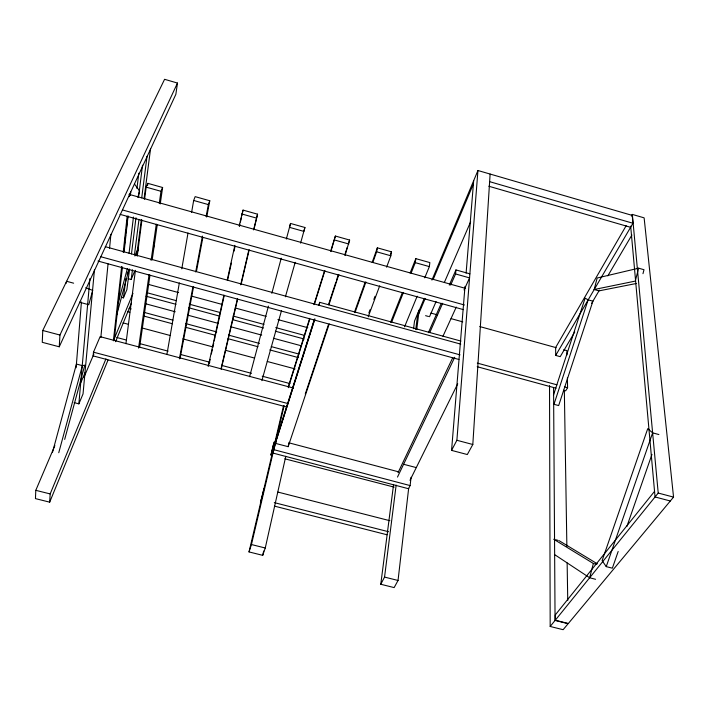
<?xml version="1.0" encoding="UTF-8"?>
<svg xmlns="http://www.w3.org/2000/svg" width="709" height="709" viewBox="0 0 709 709"><rect width="100%" height="100%" fill="white"/><g stroke="black" fill="none" stroke-linecap="round" stroke-linejoin="round"><path stroke-width="1.06" d="M54.868 445.58L35.796 490.327L35.45 498.613L49.683 502.158L107.998 360.101M42.762 330.483L42.265 342.314L59.246 346.79L175.859 94.324L177.48 83.059L164.585 79.302L42.762 330.483L59.946 335.038L59.246 346.79M49.683 502.158L50.171 493.925L105.942 358.86M465.007 286.365L451.562 450.383L467.311 454.54L472.814 444.499L490.114 174.06M451.562 450.383L456.888 440.28L477.946 170.514L632.233 215.403L632.96 223.264L555.696 355.413L560.207 356.662L574.777 331.945M76.12 367.767L81.42 301.981M466.097 273.16L473.674 180.689M74.117 402.615L78.859 403.864L89.928 278.54M78.859 403.864L83.033 393.938L94.465 269.642M450.676 285.089L455.577 273.958L455.949 269.925L469.881 273.842M293.508 388.071L100.111 336.66L93.482 352.178L93.118 355.9L286.728 406.993M109.532 248.558L110.905 234.298M100.838 337.511L108.043 263.916M123.224 252.28L127.168 216.263M129.313 196.623L130.722 191.917L130.359 195.188M113.378 340.816L121.664 266.478M124.102 251.917L128.072 215.917M114.184 340.453L122.4 267.204M393.584 484.433L380.777 584.26L394.142 587.593L398.041 580.467L408.659 488.341M276.218 440.555L272.965 453.069L408.517 488.731L410.121 485.576L411.069 477.272M123.694 251.748L124.075 248.442M124.456 245.146L124.846 241.849M125.103 239.651L125.617 235.255M125.874 233.057L126.255 229.76M126.512 227.562L127.026 223.167M127.283 220.969L127.797 216.573M424.735 277.831L429.362 266.602L429.849 262.587L415.811 258.643L410.121 273.018M129.047 253.237L133.46 217.034M136.943 188.514L138.822 173.156M131.466 253.911L135.968 217.76M138.565 196.942L142.518 165.17M416.732 329.57L419.205 309.833L414.543 320.982L413.56 328.666M418.877 312.696L419.152 310.498L424.266 298.329M380.777 584.26L384.553 577.082L396.145 485.107M415.74 329.623L417.823 313.112M134.488 254.664L138.946 219.675M141.729 197.811L147.029 156.264M121.39 297.293L123.437 297.86L125.954 278.433M136.669 255.506L141.375 219.56M144.06 198.821L150.574 148.606M125.945 343.697L135.419 270.342M137.254 256.109L141.924 219.985M144.609 199.185L146.169 187.141L147.862 183.356L162.609 187.504L160.243 203.944M147.569 185.545L147.862 183.356M129.552 269.234L126.858 289.733L123.437 297.86M128.152 278.681L131.165 279.514L132.468 269.81M411.193 272.912L415.27 262.649L415.811 258.643M138.556 348.11L149.067 274.64M151.106 260.38L156.281 224.195M159.259 203.359L160.978 191.297L162.609 187.504M153.454 248.664L153.915 245.456M154.225 243.32L154.535 241.184M139.567 347.57L149.98 275.207M152.187 259.857L157.238 224.78M386.618 267.178L390.845 255.789L391.483 251.81L377.348 247.84L372.172 262.401M166.899 354.509L179.342 282.909M181.788 268.808L188.009 233.013M191.598 212.399L193.672 200.47L195.152 196.641L209.775 200.753L206.7 217.051M372.943 262.206L376.647 251.81L377.348 247.84M179.377 358.887L192.848 287.172M195.702 271.955L202.437 236.097M206.106 216.546L208.357 204.591L209.775 200.753M180.086 358.293L193.601 286.587M196.464 271.379L202.818 237.692M345.026 255.55L349.626 240.05L335.384 236.044L330.766 250.818M208.216 366.473L223.929 295.086M227.261 279.949L234.874 245.332M239.163 225.87L243.054 210.103L257.553 214.18L254.017 229.246M209.19 363.69L210.148 359.366M211.335 353.959L212.292 349.626M212.771 347.463L213.728 343.138M214.198 340.976L215.155 336.651M215.633 334.488L224.212 295.547M227.554 280.409L231.373 263.101M233.997 251.208L234.945 246.883M239.482 226.331L239.952 224.168M240.431 222.006L241.388 217.672M241.866 215.509L243.054 210.103M283.511 405.84L249.019 551.921L262.702 555.342L263.668 551.035M319.077 305.278L319.732 302.335L460.983 341.1M262.702 555.342L265.263 548.004L285.789 456.304M276.377 438.986L275.349 443.347L288.138 446.679L289.121 442.31M330.873 251.589L335.384 236.044M221.031 368.742L237.418 298.781M240.697 284.788L248.77 250.339M253.565 229.893L257.553 214.18M221.19 369.167L237.604 299.207M241.14 284.141L249.213 249.701M249.019 551.921L251.447 544.539L284.176 405.601M304.905 227.483L303.895 231.4L289.467 227.35L290.539 223.45L304.905 227.483L300.598 243.125M638.632 268.188L635.273 281.101L594.169 289.511L597.173 277.999L638.632 268.188L644.002 269.721L642.974 273.692M595.578 579.288L589.649 577.773L593.353 563.478L553.702 539.23M249.595 376.718L268.427 306.111M271.839 293.34L281.225 258.218M286.339 239.057L290.539 223.45M64.679 439.412L84.805 365.153L82.377 365.622L76.439 364.063L52.519 452.271M121.487 269.305L122.063 267.187M117.916 303.603L127.39 268.64M116.648 315.124L129.011 269.509M58.758 452.723L82.377 365.622M66.034 283.423L66.619 281.296L73.63 283.183M137.847 197.377L139.602 190.987L134.506 184.065M261.869 380.662L281.491 310.657M285.399 296.796L295.192 262.321M288.253 386.954L309.673 318.359M313.963 304.64L324.509 270.873M288.324 387.699L309.762 319.121M314.379 304.347L324.935 270.581M276.031 440.041L314.397 319.156M318.731 305.49L319.732 302.335M314.397 319.989L275.358 442.921L276.191 440.369M275.349 443.347L314.956 318.917M264.023 488.519L260.433 502.557L261.461 499.349M328.692 304.108L335.898 282.058M336.589 279.958L338.299 274.702M344.822 254.753L347.224 247.397M348.598 243.205L349.626 240.05M328.879 304.897L338.84 274.445M553.437 395.241L585.12 298.152L588.133 299.845L592.901 301.192L558.665 405.575L553.977 404.307L588.133 299.845M305.26 394.018L328.409 324.731M288.138 446.679L329.224 323.951M606.239 566.615L652.626 432.853L647.725 428.688L602.118 560.651L606.239 566.615L612.363 568.184L618.177 551.478M626.898 526.424L651.97 454.389M354.42 312.323L365.144 282.164M355.165 312.128L365.906 281.969M368.875 312.882L370.018 309.771M373.856 299.428L375.008 296.318M390.34 254.912L391.483 251.81M368.184 316.843L379.705 285.807M390.615 322.276L402.402 292.516M391.643 322.161L403.456 292.4M115.549 341.711L131.493 302.876M404.547 326.84L417.167 296.211M113.972 339.416L132.982 293.366M431.932 280.073L477.946 170.514M131.165 279.514L134.462 271.68M418.744 313.786L425.152 298.569M433.261 279.293L473.408 183.941M83.91 377.427L93.88 354.03M136.358 254.354L138.521 249.267M80.888 382.47L85.142 372.517M127.097 274.241L129.26 269.163M134.905 255.984L137.404 250.117M429.503 316.755L436.062 301.6M444.375 282.404L470.634 221.793M428.396 332.672L441.282 303.319M449.284 285.107L455.949 269.925M429.734 332.636L442.655 303.292M442.957 336.27L456.259 307.077M464.058 289.963L469.562 277.884L455.577 273.958M59.946 335.038L177.48 83.059M398.041 472.673L452.741 357.717M397.492 477.068L454.726 357.274M409.988 480.321L457.722 383.817M631.382 216.032L632.322 214.419L644.126 217.849L673.55 497.106L568.343 623.495L555.289 620.224L555.253 614.978L654.549 491.346M626.171 225.684L555.626 347.534L555.696 355.413M591.581 303.434L599.415 290.132M607.826 275.872L631.905 235.007M567.395 377.906L567.581 387.726L565.676 390.819L563.54 390.242M555.067 620.428L568.122 623.698L563.132 629.698L550.184 626.464L555.067 620.428L553.569 387.841M555.289 620.224L658.218 493.047L632.322 214.419M636.381 283.476L598.981 290.867L594.169 289.511M384.553 577.082L398.041 580.467M35.796 490.327L50.171 493.925M251.447 544.539L265.263 548.004M277.893 492.073L389.915 520.725M274.286 502.619L388.603 531.741M274.374 506.102L386.99 534.763M593.353 563.478L596.313 564.24M284.832 458.812L394.186 487.136M555.794 539.771L557.894 540.311M403.581 464.271L416.254 467.586M670.315 500.997L655.054 496.965L630.673 226.162M93.482 352.178L288.244 403.643M289.307 442.93L398.467 471.804M274.064 449.736L410.121 485.576M116.808 337.493L126.424 340.054M140.329 343.75L168.122 351.15M180.955 354.562L209.82 362.246M221.58 365.374L251.518 373.342M262.206 376.187L290.008 383.587M658.218 493.047L673.55 497.106M456.888 440.28L472.814 444.499M123.003 322.861L128.347 324.297M142.234 328.01L170.027 335.454M182.851 338.884L212.771 346.896M225.595 350.326L254.451 358.045M267.275 361.484L295.068 368.919M145.354 303.7L175.247 311.765M188.062 315.23L217.955 323.295M230.762 326.752L261.727 335.109M273.47 338.282L301.228 345.77M129.118 308.353L131.254 308.929M144.078 312.377L172.934 320.149M185.758 323.596L216.75 331.936M228.502 335.1L259.494 343.44M271.255 346.604L299.038 354.083M127.629 311.712L129.765 312.279M143.661 316.019L172.517 323.774M185.341 327.221L215.261 335.26M228.085 338.707L258.014 346.754M269.766 349.909L298.622 357.664M148.739 284.477L178.633 292.604M191.439 296.087L222.387 304.498M235.193 307.981L266.15 316.391M277.893 319.582L307.777 327.7M147.578 292.879L176.417 300.696M189.232 304.161L220.207 312.554M233.022 316.028L263.996 324.421M275.748 327.611L304.586 335.419M652.626 432.853L658.874 434.546M146.072 296.229L175.983 304.321M188.807 307.786L219.781 316.17M232.605 319.644L263.58 328.028M275.331 331.209L304.179 339.017M100.536 256.667L460.035 354.854M477.325 363.105L556.964 384.827M564.399 386.857L567.581 387.726M97.984 261.054L458.927 359.472M477.21 366.721L556.086 388.204M105.26 246.679L460.753 344.131M430.886 313.059L437.258 314.823M451.075 318.633L462.755 321.859M479.754 326.557L556.246 347.694M563.682 349.75L566.872 350.627L566.952 354.987M425.586 315.673L428.52 316.489M122.63 209.997L464.475 304.994M120.043 214.357L463.456 309.638M146.169 187.141L160.978 191.297M193.672 200.47L208.357 204.591M241.778 213.967L256.339 218.053M334.497 239.988L348.81 244.002M376.647 251.81L390.845 255.789M415.27 262.649L429.362 266.602M128.967 194.328L465.6 288.412M79.452 302.185L88.767 304.737L92.711 290.406L85.683 287.748M488.829 186.237L630.602 227.305M489.627 181.664L632.96 223.264M558.94 540.586L597.403 563.859M554.979 554.846L589.649 577.773M564.346 390.615L566.872 546.373M567.138 562.946L567.749 600.505M549.528 385.616L550.184 626.464M273.266 445.199L270.9 455.196L274.303 441.929L273.266 445.199"/></g></svg>
